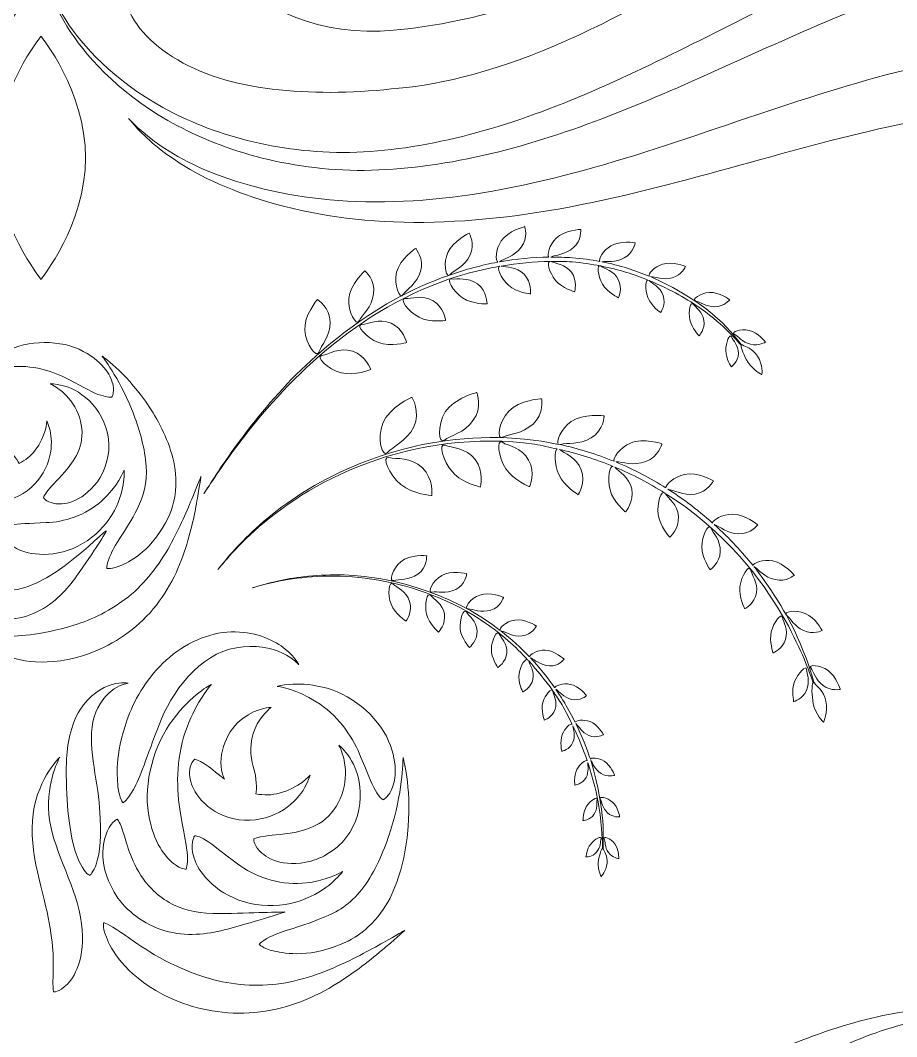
# Model space of a CAD drawing. Extents: x 359 to 483, y -510 to -85.
# Drawn here: x 420.23 to 439.47, y -212.01 to -189.69 of the extents above; entities that cross this region are included whole.
import ezdxf

# ---------------------------------------------------------------- set-up
doc = ezdxf.new("R2010")
doc.units = 0
doc.header["$MEASUREMENT"] = 0
doc.layers.add('Layer 1', color=7, linetype='Continuous')

msp = doc.modelspace()

# ---------------------------------------------------------------- linework, layer by layer
at = {"layer": 'Layer 1', "lineweight": 0}
for points, knots in [([(480.384, -236.21), (477.778, -218.221), (471.8, -202.258), (457.192, -190.652), (456.27, -189.919), (455.329, -189.239), (454.378, -188.583), (454.375, -188.577), (454.375, -188.574), (454.372, -188.568), (452.72, -185.571), (444.486, -174.406), (443.343, -166.788), (443.113, -165.25), (443.023, -163.689), (442.923, -162.139), (442.516, -155.827), (442.299, -149.504), (441.696, -143.205), (441.4, -140.11), (441.039, -137.006), (440.409, -133.958), (439.927, -131.628), (439.549, -128.164), (437.361, -126.737), (435.822, -125.733), (433.515, -125.783), (431.765, -125.417), (429.415, -124.926), (427.103, -124.275), (424.81, -123.567), (424.638, -123.514), (424.466, -123.476), (424.294, -123.43), (423.24, -120.997), (423.108, -118.615), (423.164, -117.16), (426.49, -115.522), (428.87, -111.133), (428.857, -105.967), (428.844, -100.129), (425.783, -95.293), (421.768, -94.311), (423.648, -93.525), (424.872, -91.484), (424.391, -89.236), (424.033, -87.566), (422.678, -86.221), (421.006, -85.876), (418.135, -85.282), (415.613, -87.462), (415.619, -90.226), (415.624, -92.127), (416.825, -93.741), (418.506, -94.37), (414.609, -95.495), (411.688, -100.28), (411.702, -106.008), (411.714, -111.174), (414.114, -115.551), (417.448, -117.174), (417.51, -118.618), (417.393, -120.978), (416.37, -123.399), (413.705, -123.916), (411.064, -124.78), (408.486, -125.448), (406.503, -125.963), (404.179, -125.643), (402.395, -126.819), (400.214, -128.258), (399.852, -131.723), (399.381, -134.055), (398.765, -137.106), (398.42, -140.212), (398.138, -143.309), (397.565, -149.61), (397.378, -155.934), (397.001, -162.248), (396.908, -163.799), (396.826, -165.36), (396.603, -166.899), (395.496, -174.522), (387.038, -186.635), (385.4, -189.64), (385.399, -189.643), (385.399, -189.644), (385.397, -189.647), (384.881, -190.029), (384.367, -190.419), (383.86, -190.826), (369.308, -202.502), (363.405, -218.492), (360.884, -236.493), (359.233, -248.287), (359.066, -443.788), (359.066, -443.788), (359.066, -479.813), (384.682, -509.503), (420.707, -509.503), (420.707, -509.503), (420.707, -509.503), (420.707, -509.503), (456.731, -509.503), (482.824, -479.813), (482.824, -443.788), (482.824, -443.788), (482.092, -247.996), (480.384, -236.21)], [0, 0, 0, 0, 1, 1, 1, 2, 2, 2, 3, 3, 3, 4, 4, 4, 5, 5, 5, 6, 6, 6, 7, 7, 7, 8, 8, 8, 9, 9, 9, 10, 10, 10, 11, 11, 11, 12, 12, 12, 13, 13, 13, 14, 14, 14, 15, 15, 15, 16, 16, 16, 17, 17, 17, 18, 18, 18, 19, 19, 19, 20, 20, 20, 21, 21, 21, 22, 22, 22, 23, 23, 23, 24, 24, 24, 25, 25, 25, 26, 26, 26, 27, 27, 27, 28, 28, 28, 29, 29, 29, 30, 30, 30, 31, 31, 31, 32, 32, 32, 33, 33, 33, 34, 34, 34, 35, 35, 35, 36, 36, 36, 36]), ([(424.863, -188.805), (425.494, -189.351), (426.813, -190.084), (428.423, -189.906), (429.209, -189.845), (430.443, -189.628), (431.821, -189.132), (433.201, -188.65), (434.717, -187.924), (436.162, -187.264), (437.6, -186.584), (439.067, -186.098), (440.18, -186.07), (440.733, -186.044), (441.183, -186.118), (441.482, -186.201), (441.782, -186.281), (441.94, -186.351), (441.94, -186.351), (441.94, -186.351), (441.773, -186.299), (441.471, -186.255), (441.169, -186.207), (440.725, -186.185), (440.198, -186.269), (439.134, -186.416), (437.8, -187.022), (436.455, -187.833), (435.094, -188.628), (433.636, -189.508), (432.22, -190.134), (430.814, -190.774), (429.441, -191.111), (428.539, -191.18), (426.77, -191.378), (424.927, -191.293), (423.684, -190.561), (423.07, -190.207), (422.651, -189.713), (422.549, -189.284), (422.439, -188.852), (422.632, -188.525), (423.083, -188.32), (423.524, -188.117), (423.829, -188.134), (424.079, -188.228), (424.329, -188.326), (424.533, -188.532), (424.863, -188.805)], [0, 0, 0, 0, 1, 1, 1, 2, 2, 2, 3, 3, 3, 4, 4, 4, 5, 5, 5, 6, 6, 6, 7, 7, 7, 8, 8, 8, 9, 9, 9, 10, 10, 10, 11, 11, 11, 12, 12, 12, 13, 13, 13, 14, 14, 14, 15, 15, 15, 16, 16, 16, 16]), ([(389.965, -190.74), (390.467, -189.732), (391.488, -188.646), (392.914, -187.94), (394.326, -187.231), (396.141, -186.849), (397.997, -187.08), (399.847, -187.276), (401.682, -187.948), (403.417, -188.751), (405.159, -189.554), (406.829, -190.486), (408.513, -191.209), (410.19, -191.939), (411.897, -192.446), (413.509, -192.535), (415.113, -192.618), (416.585, -192.237), (417.691, -191.672), (418.808, -191.107), (419.534, -190.343), (419.937, -189.763), (420.132, -189.466), (420.274, -189.226), (420.347, -189.052), (420.428, -188.881), (420.47, -188.79), (420.47, -188.79), (420.47, -188.79), (420.432, -188.883), (420.36, -189.058), (420.295, -189.236), (420.165, -189.484), (419.983, -189.794), (419.605, -190.398), (418.905, -191.213), (417.786, -191.848), (416.678, -192.481), (415.181, -192.949), (413.496, -192.939), (411.817, -192.925), (410.019, -192.474), (408.273, -191.801), (406.519, -191.136), (404.797, -190.268), (403.066, -189.552), (401.34, -188.833), (399.58, -188.273), (397.897, -188.155), (396.226, -188.003), (394.668, -188.396), (393.476, -189.028), (392.277, -189.662), (391.49, -190.548), (391.102, -191.327), (390.26, -192.887), (390.708, -194.804), (391.641, -195.936), (392.575, -197.125), (393.891, -197.469), (394.956, -197.446), (396.038, -197.418), (396.851, -197.099), (397.436, -196.908), (398.024, -196.719), (398.472, -196.637), (398.849, -196.988), (399.192, -197.3), (399.097, -197.872), (398.422, -198.485), (397.761, -199.087), (396.49, -199.636), (394.899, -199.56), (394.108, -199.521), (393.243, -199.307), (392.414, -198.868), (391.588, -198.418), (390.833, -197.726), (390.302, -196.87), (389.758, -196.019), (389.418, -195.011), (389.326, -193.945), (389.242, -192.887), (389.431, -191.732), (389.965, -190.74)], [0, 0, 0, 0, 1, 1, 1, 2, 2, 2, 3, 3, 3, 4, 4, 4, 5, 5, 5, 6, 6, 6, 7, 7, 7, 8, 8, 8, 9, 9, 9, 10, 10, 10, 11, 11, 11, 12, 12, 12, 13, 13, 13, 14, 14, 14, 15, 15, 15, 16, 16, 16, 17, 17, 17, 18, 18, 18, 19, 19, 19, 20, 20, 20, 21, 21, 21, 22, 22, 22, 23, 23, 23, 24, 24, 24, 25, 25, 25, 26, 26, 26, 27, 27, 27, 28, 28, 28, 28]), ([(443.279, -187.125), (445.128, -186.895), (446.933, -187.275), (448.337, -187.98), (449.755, -188.683), (450.769, -189.761), (451.267, -190.761), (451.797, -191.745), (451.986, -192.889), (451.905, -193.941), (451.817, -194.999), (451.483, -196.004), (450.946, -196.852), (450.42, -197.707), (449.672, -198.4), (448.851, -198.853), (448.026, -199.294), (447.163, -199.512), (446.373, -199.555), (444.783, -199.638), (443.508, -199.091), (442.85, -198.485), (442.177, -197.868), (442.093, -197.287), (442.455, -196.957), (442.813, -196.624), (443.25, -196.714), (443.836, -196.908), (444.418, -197.104), (445.236, -197.42), (446.316, -197.441), (447.381, -197.457), (448.685, -197.104), (449.606, -195.919), (450.527, -194.789), (450.963, -192.889), (450.13, -191.348), (449.746, -190.577), (448.966, -189.698), (447.776, -189.068), (446.59, -188.441), (445.042, -188.049), (443.379, -188.2), (441.704, -188.317), (439.948, -188.876), (438.224, -189.594), (436.495, -190.308), (434.773, -191.177), (433.016, -191.843), (431.267, -192.517), (429.464, -192.97), (427.778, -192.985), (426.084, -192.995), (424.58, -192.524), (423.464, -191.888), (422.339, -191.249), (421.633, -190.428), (421.251, -189.819), (421.067, -189.506), (420.936, -189.256), (420.871, -189.076), (420.798, -188.9), (420.759, -188.806), (420.759, -188.806), (420.759, -188.806), (420.802, -188.898), (420.884, -189.07), (420.957, -189.246), (421.101, -189.489), (421.297, -189.788), (421.704, -190.373), (422.436, -191.143), (423.56, -191.712), (424.672, -192.28), (426.152, -192.664), (427.764, -192.58), (429.384, -192.491), (431.096, -191.982), (432.776, -191.251), (434.463, -190.527), (436.133, -189.595), (437.873, -188.792), (439.606, -187.99), (441.436, -187.32), (443.279, -187.125)], [0, 0, 0, 0, 1, 1, 1, 2, 2, 2, 3, 3, 3, 4, 4, 4, 5, 5, 5, 6, 6, 6, 7, 7, 7, 8, 8, 8, 9, 9, 9, 10, 10, 10, 11, 11, 11, 12, 12, 12, 13, 13, 13, 14, 14, 14, 15, 15, 15, 16, 16, 16, 17, 17, 17, 18, 18, 18, 19, 19, 19, 20, 20, 20, 21, 21, 21, 22, 22, 22, 23, 23, 23, 24, 24, 24, 25, 25, 25, 26, 26, 26, 27, 27, 27, 28, 28, 28, 28]), ([(420.683, -190.04), (420.683, -190.04), (421.66, -191.235), (421.66, -192.709), (421.66, -194.183), (420.683, -195.378), (420.683, -195.378), (420.683, -195.378), (419.705, -194.183), (419.705, -192.709), (419.705, -191.235), (420.683, -190.04), (420.683, -190.04)], [0, 0, 0, 0, 1, 1, 1, 2, 2, 2, 3, 3, 3, 4, 4, 4, 4]), ([(446.899, -192.95), (446.704, -192.623), (446.293, -192.295), (445.803, -192.06), (445.308, -191.822), (444.736, -191.667), (444.125, -191.607), (442.91, -191.459), (440.909, -191.615), (438.659, -192.174), (436.41, -192.707), (433.875, -193.582), (431.377, -193.94), (430.132, -194.122), (428.907, -194.179), (427.791, -194.078), (426.677, -193.976), (425.681, -193.731), (424.886, -193.409), (424.085, -193.097), (423.496, -192.699), (423.13, -192.385), (422.949, -192.223), (422.814, -192.092), (422.733, -191.993), (422.649, -191.897), (422.604, -191.846), (422.604, -191.846), (422.604, -191.846), (422.782, -192.053), (423.164, -192.342), (423.549, -192.625), (424.152, -192.972), (424.953, -193.221), (425.749, -193.48), (426.734, -193.649), (427.814, -193.674), (428.894, -193.698), (430.073, -193.564), (431.264, -193.31), (433.656, -192.81), (436.087, -191.803), (438.381, -191.131), (440.666, -190.438), (442.83, -190.165), (444.255, -190.334), (444.962, -190.405), (445.666, -190.542), (446.333, -190.779), (446.995, -191.024), (447.65, -191.355), (448.178, -191.936), (448.727, -192.516), (449.008, -193.437), (448.797, -194.259), (448.591, -195.087), (448.005, -195.669), (447.448, -195.978), (446.342, -196.57), (445.363, -196.501), (444.736, -196.234), (444.096, -195.946), (443.926, -195.449), (444.202, -195.037), (444.466, -194.631), (444.749, -194.497), (445.092, -194.409), (445.426, -194.327), (445.98, -194.305), (446.473, -194.102), (446.693, -194.01), (446.87, -193.877), (446.967, -193.706), (447.059, -193.536), (447.091, -193.259), (446.899, -192.95)], [0, 0, 0, 0, 1, 1, 1, 2, 2, 2, 3, 3, 3, 4, 4, 4, 5, 5, 5, 6, 6, 6, 7, 7, 7, 8, 8, 8, 9, 9, 9, 10, 10, 10, 11, 11, 11, 12, 12, 12, 13, 13, 13, 14, 14, 14, 15, 15, 15, 16, 16, 16, 17, 17, 17, 18, 18, 18, 19, 19, 19, 20, 20, 20, 21, 21, 21, 22, 22, 22, 23, 23, 23, 24, 24, 24, 25, 25, 25, 25]), ([(429.632, -195.292), (429.562, -195.288), (429.515, -195.015), (429.612, -194.792), (429.72, -194.534), (430.085, -194.367), (430.085, -194.367), (430.085, -194.367), (430.223, -194.609), (430.099, -194.853), (429.98, -195.101), (429.755, -195.176), (429.665, -195.275), (429.659, -195.28), (429.656, -195.282), (429.653, -195.285), (430.003, -195.161), (430.359, -195.065), (430.713, -195), (430.654, -194.976), (430.661, -194.719), (430.787, -194.534), (430.934, -194.313), (431.302, -194.219), (431.302, -194.219), (431.302, -194.219), (431.385, -194.465), (431.227, -194.673), (431.071, -194.878), (430.852, -194.918), (430.751, -194.992), (430.751, -194.992), (430.747, -194.994), (430.747, -194.994), (431.115, -194.928), (431.48, -194.894), (431.83, -194.89), (431.785, -194.848), (431.842, -194.623), (431.993, -194.476), (432.172, -194.3), (432.531, -194.281), (432.531, -194.281), (432.531, -194.281), (432.556, -194.523), (432.369, -194.682), (432.186, -194.846), (431.981, -194.837), (431.872, -194.89), (432.034, -194.886), (432.192, -194.897), (432.347, -194.905), (432.56, -194.923), (432.76, -194.949), (432.951, -194.985), (432.919, -194.941), (433.022, -194.742), (433.192, -194.644), (433.396, -194.518), (433.726, -194.576), (433.726, -194.576), (433.726, -194.576), (433.694, -194.799), (433.488, -194.909), (433.289, -195.012), (433.102, -194.975), (432.993, -194.992), (433.389, -195.071), (433.733, -195.184), (434.033, -195.307), (434.004, -195.263), (434.144, -195.104), (434.329, -195.044), (434.542, -194.978), (434.83, -195.095), (434.83, -195.095), (434.83, -195.095), (434.751, -195.288), (434.539, -195.343), (434.327, -195.402), (434.168, -195.316), (434.062, -195.318), (434.062, -195.318), (434.06, -195.318), (434.06, -195.318), (435.506, -195.965), (435.884, -196.627), (436.062, -196.813), (436.067, -196.813), (436.072, -196.814), (436.08, -196.819), (436.156, -196.869), (436.289, -196.883), (436.413, -197.068), (436.535, -197.256), (436.509, -197.469), (436.509, -197.469), (436.509, -197.469), (436.317, -197.375), (436.204, -197.202), (436.115, -197.064), (436.046, -196.875), (436.053, -196.826), (435.935, -196.694), (435.708, -196.415), (435.173, -196.023), (434.9, -195.832), (434.518, -195.604), (434.034, -195.406), (434.11, -195.474), (434.272, -195.542), (434.34, -195.735), (434.407, -195.934), (434.285, -196.108), (434.285, -196.108), (434.285, -196.108), (434.08, -195.971), (434.007, -195.777), (433.934, -195.594), (433.954, -195.352), (434.021, -195.401), (433.716, -195.277), (433.378, -195.163), (432.973, -195.085), (433.061, -195.151), (433.253, -195.181), (433.356, -195.382), (433.459, -195.579), (433.359, -195.783), (433.359, -195.783), (433.359, -195.783), (433.121, -195.672), (433.009, -195.487), (432.901, -195.296), (432.88, -195.035), (432.967, -195.084), (432.769, -195.046), (432.563, -195.014), (432.34, -194.994), (432.192, -194.982), (432.034, -194.987), (431.878, -194.988), (431.985, -195.032), (432.186, -195.043), (432.327, -195.224), (432.468, -195.416), (432.397, -195.649), (432.397, -195.649), (432.397, -195.649), (432.129, -195.578), (431.978, -195.4), (431.835, -195.23), (431.772, -194.964), (431.861, -194.987), (431.513, -194.989), (431.149, -195.027), (430.783, -195.088), (430.903, -195.12), (431.112, -195.094), (431.287, -195.266), (431.464, -195.442), (431.427, -195.7), (431.427, -195.7), (431.427, -195.7), (431.13, -195.669), (430.945, -195.507), (430.771, -195.352), (430.669, -195.096), (430.756, -195.092), (430.247, -195.179), (429.732, -195.318), (429.233, -195.527), (428.193, -195.95), (427.253, -196.617), (426.514, -197.313), (425.771, -198.007), (425.215, -198.717), (424.838, -199.237), (424.649, -199.498), (424.504, -199.711), (424.405, -199.859), (424.313, -200.003), (424.257, -200.089), (424.257, -200.089), (424.257, -200.089), (424.308, -200.006), (424.405, -199.859), (424.461, -199.773), (424.527, -199.672), (424.611, -199.541), (424.842, -199.199), (425.18, -198.718), (425.632, -198.186), (426.517, -197.12), (427.946, -195.865), (429.632, -195.292)], [0, 0, 0, 0, 1, 1, 1, 2, 2, 2, 3, 3, 3, 4, 4, 4, 5, 5, 5, 6, 6, 6, 7, 7, 7, 8, 8, 8, 9, 9, 9, 10, 10, 10, 11, 11, 11, 12, 12, 12, 13, 13, 13, 14, 14, 14, 15, 15, 15, 16, 16, 16, 17, 17, 17, 18, 18, 18, 19, 19, 19, 20, 20, 20, 21, 21, 21, 22, 22, 22, 23, 23, 23, 24, 24, 24, 25, 25, 25, 26, 26, 26, 27, 27, 27, 28, 28, 28, 29, 29, 29, 30, 30, 30, 31, 31, 31, 32, 32, 32, 33, 33, 33, 34, 34, 34, 35, 35, 35, 36, 36, 36, 37, 37, 37, 38, 38, 38, 39, 39, 39, 40, 40, 40, 41, 41, 41, 42, 42, 42, 43, 43, 43, 44, 44, 44, 45, 45, 45, 46, 46, 46, 47, 47, 47, 48, 48, 48, 49, 49, 49, 50, 50, 50, 51, 51, 51, 52, 52, 52, 53, 53, 53, 54, 54, 54, 55, 55, 55, 56, 56, 56, 57, 57, 57, 58, 58, 58, 59, 59, 59, 60, 60, 60, 61, 61, 61, 62, 62, 62, 63, 63, 63, 64, 64, 64, 65, 65, 65, 65]), ([(428.49, -195.219), (428.558, -194.935), (428.908, -194.699), (428.908, -194.699), (428.908, -194.699), (429.098, -194.925), (429.014, -195.203), (428.931, -195.477), (428.711, -195.597), (428.633, -195.713), (428.558, -195.829), (428.421, -195.504), (428.49, -195.219)], [0, 0, 0, 0, 1, 1, 1, 2, 2, 2, 3, 3, 3, 4, 4, 4, 4]), ([(427.439, -195.796), (427.463, -195.488), (427.792, -195.191), (427.792, -195.191), (427.792, -195.191), (428.03, -195.397), (427.985, -195.696), (427.946, -195.997), (427.731, -196.153), (427.669, -196.287), (427.608, -196.416), (427.413, -196.101), (427.439, -195.796)], [0, 0, 0, 0, 1, 1, 1, 2, 2, 2, 3, 3, 3, 4, 4, 4, 4]), ([(429.696, -195.367), (429.824, -195.386), (430.053, -195.323), (430.266, -195.479), (430.478, -195.641), (430.475, -195.917), (430.475, -195.917), (430.475, -195.917), (430.157, -195.929), (429.939, -195.786), (429.722, -195.64), (429.566, -195.345), (429.696, -195.367)], [0, 0, 0, 0, 1, 1, 1, 2, 2, 2, 3, 3, 3, 4, 4, 4, 4]), ([(428.983, -196.212), (428.737, -196.087), (428.539, -195.798), (428.677, -195.801), (428.814, -195.807), (429.044, -195.707), (429.289, -195.847), (429.53, -195.986), (429.563, -196.279), (429.563, -196.279), (429.563, -196.279), (429.23, -196.336), (428.983, -196.212)], [0, 0, 0, 0, 1, 1, 1, 2, 2, 2, 3, 3, 3, 4, 4, 4, 4]), ([(435.358, -195.668), (435.571, -195.652), (435.803, -195.826), (435.803, -195.826), (435.803, -195.826), (435.683, -195.979), (435.477, -195.98), (435.275, -195.979), (435.144, -195.877), (435.051, -195.848), (434.957, -195.827), (435.149, -195.676), (435.358, -195.668)], [0, 0, 0, 0, 1, 1, 1, 2, 2, 2, 3, 3, 3, 4, 4, 4, 4]), ([(426.472, -196.496), (426.453, -196.177), (426.749, -195.821), (426.749, -195.821), (426.749, -195.821), (427.029, -195.998), (427.03, -196.318), (427.032, -196.634), (426.83, -196.827), (426.784, -196.974), (426.739, -197.118), (426.491, -196.817), (426.472, -196.496)], [0, 0, 0, 0, 1, 1, 1, 2, 2, 2, 3, 3, 3, 4, 4, 4, 4]), ([(435.002, -195.921), (435.053, -196.003), (435.205, -196.082), (435.235, -196.281), (435.265, -196.476), (435.129, -196.616), (435.129, -196.616), (435.129, -196.616), (434.967, -196.453), (434.925, -196.268), (434.889, -196.077), (434.945, -195.844), (435.002, -195.921)], [0, 0, 0, 0, 1, 1, 1, 2, 2, 2, 3, 3, 3, 4, 4, 4, 4]), ([(428.707, -196.766), (428.707, -196.766), (428.364, -196.865), (428.093, -196.766), (427.82, -196.664), (427.579, -196.38), (427.726, -196.369), (427.868, -196.358), (428.099, -196.228), (428.37, -196.343), (428.639, -196.463), (428.707, -196.766), (428.707, -196.766)], [0, 0, 0, 0, 1, 1, 1, 2, 2, 2, 3, 3, 3, 4, 4, 4, 4]), ([(435.716, -196.943), (435.712, -196.766), (435.801, -196.559), (435.839, -196.64), (435.878, -196.718), (435.992, -196.825), (435.991, -197.009), (435.988, -197.192), (435.838, -197.298), (435.838, -197.298), (435.838, -197.298), (435.717, -197.125), (435.716, -196.943)], [0, 0, 0, 0, 1, 1, 1, 2, 2, 2, 3, 3, 3, 4, 4, 4, 4]), ([(436.229, -196.499), (436.42, -196.545), (436.588, -196.754), (436.588, -196.754), (436.588, -196.754), (436.442, -196.853), (436.255, -196.803), (436.067, -196.755), (435.986, -196.624), (435.902, -196.581), (435.823, -196.539), (436.033, -196.456), (436.229, -196.499)], [0, 0, 0, 0, 1, 1, 1, 2, 2, 2, 3, 3, 3, 4, 4, 4, 4]), ([(419.904, -196.964), (420.373, -196.712), (421.136, -196.691), (421.612, -196.96), (422.092, -197.214), (422.23, -197.533), (422.264, -197.706), (422.297, -197.887), (422.238, -197.963), (422.238, -197.963), (422.238, -197.963), (422.147, -197.977), (421.993, -197.925), (421.837, -197.875), (421.633, -197.758), (421.296, -197.581), (420.964, -197.396), (420.464, -197.246), (420.002, -197.299), (419.545, -197.337), (419.203, -197.531), (419.203, -197.531), (419.203, -197.531), (419.417, -197.199), (419.904, -196.964)], [0, 0, 0, 0, 1, 1, 1, 2, 2, 2, 3, 3, 3, 4, 4, 4, 5, 5, 5, 6, 6, 6, 7, 7, 7, 8, 8, 8, 8]), ([(427.92, -197.359), (427.92, -197.359), (427.571, -197.506), (427.274, -197.43), (426.979, -197.354), (426.701, -197.079), (426.851, -197.051), (426.999, -197.025), (427.226, -196.861), (427.522, -196.954), (427.814, -197.047), (427.92, -197.359), (427.92, -197.359)], [0, 0, 0, 0, 1, 1, 1, 2, 2, 2, 3, 3, 3, 4, 4, 4, 4]), ([(422.975, -198.054), (423.202, -198.38), (423.422, -198.768), (423.554, -199.217), (423.694, -199.658), (423.669, -200.202), (423.487, -200.587), (423.113, -201.352), (422.675, -201.541), (422.46, -201.655), (422.226, -201.755), (422.128, -201.724), (422.128, -201.724), (422.128, -201.724), (422.113, -201.623), (422.221, -201.402), (422.313, -201.177), (422.591, -200.852), (422.848, -200.311), (422.971, -200.039), (423.029, -199.718), (422.979, -199.338), (422.932, -198.963), (422.807, -198.562), (422.67, -198.222), (422.393, -197.533), (422.024, -197.064), (422.024, -197.064), (422.024, -197.064), (422.515, -197.401), (422.975, -198.054)], [0, 0, 0, 0, 1, 1, 1, 2, 2, 2, 3, 3, 3, 4, 4, 4, 5, 5, 5, 6, 6, 6, 7, 7, 7, 8, 8, 8, 9, 9, 9, 10, 10, 10, 10]), ([(421.921, -199.821), (421.559, -200.304), (421.148, -200.334), (420.971, -200.298), (420.778, -200.258), (420.739, -200.167), (420.739, -200.167), (420.739, -200.167), (420.773, -200.08), (420.877, -199.963), (420.977, -199.84), (421.145, -199.698), (421.353, -199.418), (421.452, -199.276), (421.55, -199.099), (421.575, -198.895), (421.604, -198.69), (421.559, -198.451), (421.462, -198.252), (421.365, -198.052), (421.22, -197.897), (421.098, -197.804), (420.976, -197.711), (420.885, -197.672), (420.885, -197.672), (420.885, -197.672), (420.982, -197.667), (421.145, -197.706), (421.306, -197.745), (421.533, -197.844), (421.739, -198.041), (421.942, -198.236), (422.122, -198.533), (422.163, -198.88), (422.209, -199.23), (422.092, -199.582), (421.921, -199.821)], [0, 0, 0, 0, 1, 1, 1, 2, 2, 2, 3, 3, 3, 4, 4, 4, 5, 5, 5, 6, 6, 6, 7, 7, 7, 8, 8, 8, 9, 9, 9, 10, 10, 10, 11, 11, 11, 12, 12, 12, 12]), ([(419.422, -199.582), (419.095, -199.355), (418.938, -198.797), (419.057, -198.45), (419.153, -198.086), (419.372, -197.933), (419.372, -197.933), (419.372, -197.933), (419.316, -198.191), (419.405, -198.455), (419.487, -198.733), (419.693, -198.92), (419.851, -199.033), (420.042, -199.167), (420.147, -199.319), (420.204, -199.423), (420.334, -199.352), (420.458, -199.261), (420.555, -199.13), (420.792, -198.836), (420.813, -198.488), (420.813, -198.488), (420.813, -198.488), (420.85, -198.561), (420.882, -198.698), (420.913, -198.834), (420.93, -199.04), (420.873, -199.273), (420.816, -199.504), (420.683, -199.76), (420.464, -199.952), (420.246, -200.149), (419.959, -200.252), (419.712, -200.269), (419.205, -200.292), (418.961, -200.051), (418.884, -199.913), (418.802, -199.763), (418.839, -199.675), (418.839, -199.675), (418.839, -199.675), (418.919, -199.63), (419.057, -199.61), (419.15, -199.594), (419.276, -199.589), (419.425, -199.584), (419.424, -199.583), (419.423, -199.583), (419.422, -199.582)], [0, 0, 0, 0, 1, 1, 1, 2, 2, 2, 3, 3, 3, 4, 4, 4, 5, 5, 5, 6, 6, 6, 7, 7, 7, 8, 8, 8, 9, 9, 9, 10, 10, 10, 11, 11, 11, 12, 12, 12, 13, 13, 13, 14, 14, 14, 15, 15, 15, 16, 16, 16, 16]), ([(429.975, -197.962), (430.124, -197.886), (430.251, -197.863), (430.251, -197.863), (430.251, -197.863), (430.381, -198.2), (430.172, -198.474), (429.97, -198.762), (429.67, -198.801), (429.538, -198.907), (429.411, -199.012), (429.371, -198.589), (429.558, -198.288), (429.653, -198.143), (429.825, -198.034), (429.975, -197.962)], [0, 0, 0, 0, 1, 1, 1, 2, 2, 2, 3, 3, 3, 4, 4, 4, 5, 5, 5, 5]), ([(428.864, -198.618), (428.707, -198.946), (428.405, -199.045), (428.288, -199.181), (428.175, -199.309), (428.052, -198.882), (428.189, -198.539), (428.322, -198.184), (428.824, -197.967), (428.824, -197.967), (428.824, -197.967), (429.025, -198.285), (428.864, -198.618)], [0, 0, 0, 0, 1, 1, 1, 2, 2, 2, 3, 3, 3, 4, 4, 4, 4]), ([(430.95, -198.276), (431.18, -198.024), (431.673, -197.999), (431.673, -197.999), (431.673, -197.999), (431.73, -198.331), (431.485, -198.555), (431.245, -198.77), (430.958, -198.778), (430.816, -198.845), (430.679, -198.914), (430.719, -198.517), (430.95, -198.276)], [0, 0, 0, 0, 1, 1, 1, 2, 2, 2, 3, 3, 3, 4, 4, 4, 4]), ([(436.798, -201.971), (436.552, -201.921), (436.438, -201.748), (436.336, -201.688), (436.336, -201.688), (436.335, -201.687), (436.335, -201.687), (436.884, -202.394), (437.181, -202.97), (437.355, -203.391), (437.53, -203.812), (437.611, -204.073), (437.647, -204.226), (437.652, -204.227), (437.657, -204.231), (437.663, -204.239), (437.715, -204.327), (437.86, -204.394), (437.912, -204.64), (437.961, -204.888), (437.86, -205.105), (437.86, -205.105), (437.86, -205.105), (437.682, -204.932), (437.636, -204.698), (437.6, -204.513), (437.597, -204.285), (437.632, -204.235), (437.569, -204.042), (437.437, -203.658), (437.089, -202.987), (436.724, -202.335), (436.124, -201.355), (434.828, -200.374), (434.692, -200.272), (434.537, -200.178), (434.387, -200.082), (434.456, -200.196), (434.656, -200.316), (434.675, -200.589), (434.696, -200.859), (434.487, -201.042), (434.487, -201.042), (434.487, -201.042), (434.27, -200.8), (434.23, -200.542), (434.197, -200.286), (434.304, -199.988), (434.374, -200.073), (434.038, -199.858), (433.67, -199.663), (433.278, -199.499), (433.373, -199.603), (433.586, -199.718), (433.651, -199.98), (433.709, -200.264), (433.514, -200.485), (433.514, -200.485), (433.514, -200.485), (433.248, -200.277), (433.174, -200.002), (433.106, -199.748), (433.162, -199.454), (433.245, -199.487), (432.87, -199.332), (432.474, -199.203), (432.062, -199.113), (432.176, -199.202), (432.434, -199.282), (432.544, -199.563), (432.65, -199.841), (432.478, -200.108), (432.478, -200.108), (432.478, -200.108), (432.173, -199.928), (432.049, -199.663), (431.946, -199.437), (431.945, -199.134), (432.017, -199.103), (431.85, -199.068), (431.686, -199.022), (431.516, -199), (430.25, -198.816), (428.934, -199.006), (427.852, -199.413), (426.758, -199.802), (425.914, -200.414), (425.37, -200.898), (425.102, -201.147), (424.894, -201.356), (424.767, -201.514), (424.635, -201.667), (424.563, -201.751), (424.563, -201.751), (424.563, -201.751), (424.606, -201.699), (424.688, -201.602), (424.772, -201.506), (424.881, -201.355), (425.051, -201.191), (425.371, -200.847), (425.878, -200.397), (426.558, -199.982), (427.239, -199.569), (428.101, -199.209), (429.056, -199.007), (430.01, -198.819), (431.058, -198.787), (432.044, -199.002), (431.977, -198.958), (432.092, -198.663), (432.322, -198.502), (432.585, -198.312), (433.046, -198.377), (433.046, -198.377), (433.046, -198.377), (433.034, -198.692), (432.762, -198.858), (432.496, -199.022), (432.234, -198.957), (432.086, -199.005), (432.077, -199.006), (432.073, -199.007), (432.068, -199.007), (432.484, -199.088), (432.884, -199.224), (433.265, -199.373), (433.223, -199.316), (433.391, -199.068), (433.625, -198.973), (433.762, -198.916), (433.936, -198.919), (434.075, -198.936), (434.216, -198.95), (434.314, -198.992), (434.314, -198.992), (434.314, -198.992), (434.239, -199.28), (433.961, -199.376), (433.68, -199.487), (433.45, -199.378), (433.307, -199.387), (433.307, -199.387), (433.303, -199.387), (433.303, -199.387), (433.695, -199.555), (434.066, -199.745), (434.402, -199.959), (434.385, -199.892), (434.579, -199.712), (434.812, -199.664), (435.096, -199.599), (435.444, -199.801), (435.444, -199.801), (435.444, -199.801), (435.321, -200.049), (435.045, -200.092), (434.777, -200.129), (434.575, -200.009), (434.443, -199.986), (434.596, -200.089), (434.752, -200.181), (434.888, -200.293), (435.084, -200.437), (435.264, -200.581), (435.426, -200.732), (435.421, -200.668), (435.636, -200.539), (435.863, -200.534), (436.13, -200.533), (436.42, -200.769), (436.42, -200.769), (436.42, -200.769), (436.263, -200.972), (435.996, -200.965), (435.737, -200.958), (435.587, -200.802), (435.462, -200.763), (435.806, -201.069), (436.078, -201.378), (436.314, -201.661), (436.308, -201.603), (436.539, -201.518), (436.749, -201.562), (436.997, -201.61), (437.222, -201.875), (437.222, -201.875), (437.222, -201.875), (437.04, -202.028), (436.798, -201.971)], [0, 0, 0, 0, 1, 1, 1, 2, 2, 2, 3, 3, 3, 4, 4, 4, 5, 5, 5, 6, 6, 6, 7, 7, 7, 8, 8, 8, 9, 9, 9, 10, 10, 10, 11, 11, 11, 12, 12, 12, 13, 13, 13, 14, 14, 14, 15, 15, 15, 16, 16, 16, 17, 17, 17, 18, 18, 18, 19, 19, 19, 20, 20, 20, 21, 21, 21, 22, 22, 22, 23, 23, 23, 24, 24, 24, 25, 25, 25, 26, 26, 26, 27, 27, 27, 28, 28, 28, 29, 29, 29, 30, 30, 30, 31, 31, 31, 32, 32, 32, 33, 33, 33, 34, 34, 34, 35, 35, 35, 36, 36, 36, 37, 37, 37, 38, 38, 38, 39, 39, 39, 40, 40, 40, 41, 41, 41, 42, 42, 42, 43, 43, 43, 44, 44, 44, 45, 45, 45, 46, 46, 46, 47, 47, 47, 48, 48, 48, 49, 49, 49, 50, 50, 50, 51, 51, 51, 52, 52, 52, 53, 53, 53, 54, 54, 54, 55, 55, 55, 56, 56, 56, 57, 57, 57, 58, 58, 58, 59, 59, 59, 60, 60, 60, 61, 61, 61, 62, 62, 62, 63, 63, 63, 63]), ([(430.325, -199.939), (430.325, -199.939), (430.229, -199.91), (430.106, -199.866), (429.983, -199.818), (429.83, -199.738), (429.72, -199.611), (429.501, -199.37), (429.399, -198.961), (429.553, -199.02), (429.703, -199.08), (430.006, -199.076), (430.214, -199.331), (430.418, -199.599), (430.325, -199.939), (430.325, -199.939)], [0, 0, 0, 0, 1, 1, 1, 2, 2, 2, 3, 3, 3, 4, 4, 4, 5, 5, 5, 5]), ([(430.812, -198.957), (430.944, -199.044), (431.23, -199.061), (431.388, -199.347), (431.543, -199.623), (431.408, -199.93), (431.408, -199.93), (431.408, -199.93), (431.061, -199.792), (430.887, -199.537), (430.716, -199.274), (430.676, -198.872), (430.812, -198.957)], [0, 0, 0, 0, 1, 1, 1, 2, 2, 2, 3, 3, 3, 4, 4, 4, 4]), ([(429.261, -200.127), (429.261, -200.127), (428.848, -200.095), (428.584, -199.885), (428.319, -199.665), (428.152, -199.251), (428.322, -199.293), (428.486, -199.329), (428.8, -199.274), (429.055, -199.515), (429.305, -199.753), (429.261, -200.127), (429.261, -200.127)], [0, 0, 0, 0, 1, 1, 1, 2, 2, 2, 3, 3, 3, 4, 4, 4, 4]), ([(419.781, -203.581), (419.496, -203.431), (419.464, -203.323), (419.464, -203.323), (419.464, -203.323), (419.559, -203.267), (419.849, -203.24), (420.136, -203.198), (420.624, -203.212), (421.406, -202.973), (421.795, -202.852), (422.228, -202.649), (422.602, -202.346), (422.977, -202.049), (423.282, -201.637), (423.508, -201.231), (423.735, -200.825), (423.897, -200.434), (424.013, -200.155), (424.127, -199.875), (424.196, -199.704), (424.196, -199.704), (424.196, -199.704), (424.166, -199.886), (424.117, -200.186), (424.063, -200.485), (423.985, -200.904), (423.826, -201.372), (423.668, -201.838), (423.409, -202.359), (423.001, -202.777), (422.601, -203.195), (422.091, -203.489), (421.617, -203.637), (420.655, -203.928), (420.057, -203.714), (419.781, -203.581)], [0, 0, 0, 0, 1, 1, 1, 2, 2, 2, 3, 3, 3, 4, 4, 4, 5, 5, 5, 6, 6, 6, 7, 7, 7, 8, 8, 8, 9, 9, 9, 10, 10, 10, 11, 11, 11, 12, 12, 12, 12]), ([(422.509, -199.567), (422.509, -199.567), (422.516, -199.663), (422.497, -199.825), (422.477, -199.986), (422.422, -200.214), (422.293, -200.454), (422.165, -200.692), (421.962, -200.938), (421.698, -201.117), (421.435, -201.298), (421.121, -201.396), (420.848, -201.415), (420.292, -201.445), (420.006, -201.226), (419.892, -201.089), (419.775, -200.943), (419.792, -200.849), (419.792, -200.849), (419.792, -200.849), (419.867, -200.794), (420.027, -200.768), (420.188, -200.737), (420.421, -200.742), (420.798, -200.721), (421.175, -200.71), (421.673, -200.561), (422.017, -200.242), (422.365, -199.941), (422.509, -199.567), (422.509, -199.567)], [0, 0, 0, 0, 1, 1, 1, 2, 2, 2, 3, 3, 3, 4, 4, 4, 5, 5, 5, 6, 6, 6, 7, 7, 7, 8, 8, 8, 9, 9, 9, 10, 10, 10, 10]), ([(418.393, -201.557), (418.393, -201.557), (418.49, -201.573), (418.66, -201.68), (418.838, -201.775), (419.083, -201.986), (419.551, -202.125), (420.568, -202.626), (422.105, -200.795), (422.12, -200.911), (422.12, -200.911), (421.853, -201.344), (421.464, -201.899), (421.263, -202.172), (420.992, -202.492), (420.59, -202.682), (420.197, -202.87), (419.739, -202.899), (419.371, -202.797), (418.619, -202.567), (418.423, -202.085), (418.37, -201.873), (418.323, -201.634), (418.393, -201.557), (418.393, -201.557)], [0, 0, 0, 0, 1, 1, 1, 2, 2, 2, 3, 3, 3, 4, 4, 4, 5, 5, 5, 6, 6, 6, 7, 7, 7, 8, 8, 8, 8]), ([(435.595, -201.356), (435.587, -201.609), (435.372, -201.754), (435.372, -201.754), (435.372, -201.754), (435.191, -201.507), (435.192, -201.253), (435.189, -201.006), (435.333, -200.724), (435.385, -200.838), (435.439, -200.947), (435.603, -201.1), (435.595, -201.356)], [0, 0, 0, 0, 1, 1, 1, 2, 2, 2, 3, 3, 3, 4, 4, 4, 4]), ([(429.149, -201.447), (429.149, -201.447), (429.163, -201.704), (428.958, -201.85), (428.756, -201.994), (428.543, -201.952), (428.428, -201.994), (428.317, -202.032), (428.389, -201.736), (428.585, -201.578), (428.782, -201.413), (429.149, -201.447), (429.149, -201.447)], [0, 0, 0, 0, 1, 1, 1, 2, 2, 2, 3, 3, 3, 4, 4, 4, 4]), ([(436.389, -202.26), (436.35, -202.497), (436.135, -202.609), (436.135, -202.609), (436.135, -202.609), (435.997, -202.356), (436.026, -202.121), (436.06, -201.883), (436.22, -201.641), (436.256, -201.752), (436.286, -201.866), (436.421, -202.024), (436.389, -202.26)], [0, 0, 0, 0, 1, 1, 1, 2, 2, 2, 3, 3, 3, 4, 4, 4, 4]), ([(433.009, -207.879), (433.008, -207.74), (433.004, -207.463), (432.93, -206.951), (432.886, -206.696), (432.811, -206.366), (432.684, -205.986), (432.685, -206.068), (432.717, -206.188), (432.647, -206.318), (432.566, -206.462), (432.402, -206.483), (432.402, -206.483), (432.402, -206.483), (432.373, -206.286), (432.448, -206.141), (432.516, -206.016), (432.64, -205.92), (432.671, -205.947), (432.59, -205.71), (432.494, -205.46), (432.359, -205.183), (432.372, -205.268), (432.422, -205.395), (432.358, -205.544), (432.29, -205.704), (432.117, -205.743), (432.117, -205.743), (432.117, -205.743), (432.063, -205.538), (432.127, -205.376), (432.18, -205.236), (432.308, -205.119), (432.341, -205.149), (432.272, -205.009), (432.209, -204.873), (432.121, -204.723), (432.061, -204.622), (431.988, -204.52), (431.919, -204.419), (431.931, -204.51), (432.027, -204.64), (431.968, -204.819), (431.912, -204.996), (431.732, -205.057), (431.732, -205.057), (431.732, -205.057), (431.655, -204.845), (431.699, -204.67), (431.746, -204.497), (431.897, -204.334), (431.916, -204.414), (431.761, -204.188), (431.579, -203.965), (431.382, -203.75), (431.411, -203.841), (431.515, -203.973), (431.483, -204.157), (431.443, -204.352), (431.26, -204.437), (431.26, -204.437), (431.26, -204.437), (431.148, -204.23), (431.177, -204.037), (431.206, -203.852), (431.334, -203.675), (431.371, -203.738), (431.098, -203.441), (430.789, -203.162), (430.438, -202.926), (429.718, -202.429), (428.871, -202.113), (428.09, -201.983), (427.309, -201.841), (426.601, -201.891), (426.108, -201.969), (425.614, -202.053), (425.326, -202.152), (425.326, -202.152), (425.326, -202.152), (425.502, -202.091), (425.816, -202.018), (426.129, -201.941), (426.585, -201.869), (427.13, -201.868), (428.215, -201.855), (429.672, -202.225), (430.761, -203.086), (430.734, -203.039), (430.893, -202.892), (431.081, -202.86), (431.297, -202.821), (431.56, -202.99), (431.56, -202.99), (431.56, -202.99), (431.462, -203.182), (431.246, -203.207), (431.034, -203.232), (430.891, -203.115), (430.787, -203.1), (430.78, -203.098), (430.775, -203.097), (430.775, -203.097), (431.007, -203.271), (431.215, -203.469), (431.41, -203.67), (431.401, -203.622), (431.574, -203.516), (431.747, -203.521), (431.95, -203.525), (432.169, -203.719), (432.169, -203.719), (432.169, -203.719), (432.044, -203.879), (431.844, -203.864), (431.638, -203.856), (431.524, -203.725), (431.433, -203.691), (431.433, -203.691), (431.43, -203.689), (431.43, -203.689), (431.627, -203.904), (431.807, -204.124), (431.962, -204.349), (431.969, -204.302), (432.139, -204.24), (432.299, -204.271), (432.494, -204.305), (432.66, -204.52), (432.66, -204.52), (432.66, -204.52), (432.518, -204.646), (432.332, -204.601), (432.152, -204.556), (432.057, -204.426), (431.981, -204.376), (432.049, -204.481), (432.123, -204.581), (432.18, -204.687), (432.266, -204.83), (432.343, -204.967), (432.408, -205.104), (432.421, -205.062), (432.59, -205.035), (432.735, -205.089), (432.905, -205.154), (433.03, -205.375), (433.03, -205.375), (433.03, -205.375), (432.879, -205.465), (432.711, -205.395), (432.548, -205.326), (432.492, -205.189), (432.423, -205.133), (432.563, -205.414), (432.661, -205.678), (432.743, -205.916), (432.753, -205.878), (432.921, -205.88), (433.045, -205.958), (433.192, -206.047), (433.273, -206.267), (433.273, -206.267), (433.273, -206.267), (433.12, -206.323), (432.978, -206.23), (432.833, -206.14), (432.801, -206.002), (432.75, -205.939), (432.75, -205.939), (432.75, -205.938), (432.75, -205.938), (433.1, -207.114), (433.013, -207.668), (433.021, -207.876), (433.021, -207.876), (433.026, -207.881), (433.028, -207.888), (433.044, -207.956), (433.124, -208.03), (433.108, -208.201), (433.09, -208.372), (432.98, -208.493), (432.98, -208.493), (432.98, -208.493), (432.898, -208.345), (432.916, -208.182), (432.929, -208.053), (432.976, -207.904), (433.009, -207.879)], [0, 0, 0, 0, 1, 1, 1, 2, 2, 2, 3, 3, 3, 4, 4, 4, 5, 5, 5, 6, 6, 6, 7, 7, 7, 8, 8, 8, 9, 9, 9, 10, 10, 10, 11, 11, 11, 12, 12, 12, 13, 13, 13, 14, 14, 14, 15, 15, 15, 16, 16, 16, 17, 17, 17, 18, 18, 18, 19, 19, 19, 20, 20, 20, 21, 21, 21, 22, 22, 22, 23, 23, 23, 24, 24, 24, 25, 25, 25, 26, 26, 26, 27, 27, 27, 28, 28, 28, 29, 29, 29, 30, 30, 30, 31, 31, 31, 32, 32, 32, 33, 33, 33, 34, 34, 34, 35, 35, 35, 36, 36, 36, 37, 37, 37, 38, 38, 38, 39, 39, 39, 40, 40, 40, 41, 41, 41, 42, 42, 42, 43, 43, 43, 44, 44, 44, 45, 45, 45, 46, 46, 46, 47, 47, 47, 48, 48, 48, 49, 49, 49, 50, 50, 50, 51, 51, 51, 52, 52, 52, 53, 53, 53, 54, 54, 54, 55, 55, 55, 56, 56, 56, 57, 57, 57, 58, 58, 58, 59, 59, 59, 60, 60, 60, 61, 61, 61, 62, 62, 62, 63, 63, 63, 63]), ([(430.028, -201.843), (430.028, -201.843), (429.999, -202.087), (429.787, -202.188), (429.574, -202.297), (429.38, -202.224), (429.266, -202.244), (429.155, -202.266), (429.27, -201.999), (429.479, -201.879), (429.686, -201.764), (430.028, -201.843), (430.028, -201.843)], [0, 0, 0, 0, 1, 1, 1, 2, 2, 2, 3, 3, 3, 4, 4, 4, 4]), ([(428.696, -202.885), (428.696, -202.885), (428.454, -202.728), (428.367, -202.513), (428.282, -202.292), (428.323, -201.989), (428.41, -202.072), (428.496, -202.15), (428.702, -202.221), (428.775, -202.45), (428.847, -202.676), (428.696, -202.885), (428.696, -202.885)], [0, 0, 0, 0, 1, 1, 1, 2, 2, 2, 3, 3, 3, 4, 4, 4, 4]), ([(429.538, -202.72), (429.577, -202.947), (429.412, -203.123), (429.412, -203.123), (429.412, -203.123), (429.2, -202.952), (429.147, -202.728), (429.091, -202.511), (429.165, -202.232), (429.238, -202.318), (429.309, -202.403), (429.493, -202.498), (429.538, -202.72)], [0, 0, 0, 0, 1, 1, 1, 2, 2, 2, 3, 3, 3, 4, 4, 4, 4]), ([(430.838, -202.36), (430.838, -202.36), (430.772, -202.581), (430.555, -202.644), (430.343, -202.704), (430.166, -202.619), (430.059, -202.615), (429.953, -202.614), (430.103, -202.386), (430.317, -202.31), (430.534, -202.228), (430.838, -202.36), (430.838, -202.36)], [0, 0, 0, 0, 1, 1, 1, 2, 2, 2, 3, 3, 3, 4, 4, 4, 4]), ([(430.254, -203.099), (430.265, -203.316), (430.089, -203.463), (430.089, -203.463), (430.089, -203.463), (429.913, -203.27), (429.886, -203.059), (429.862, -202.844), (429.965, -202.589), (430.021, -202.682), (430.074, -202.776), (430.243, -202.877), (430.254, -203.099)], [0, 0, 0, 0, 1, 1, 1, 2, 2, 2, 3, 3, 3, 4, 4, 4, 4]), ([(437.423, -203.092), (437.219, -202.993), (437.13, -202.824), (437.05, -202.749), (436.967, -202.678), (437.235, -202.625), (437.456, -202.716), (437.684, -202.802), (437.83, -203.088), (437.83, -203.088), (437.83, -203.088), (437.633, -203.19), (437.423, -203.092)], [0, 0, 0, 0, 1, 1, 1, 2, 2, 2, 3, 3, 3, 4, 4, 4, 4]), ([(437.026, -203.284), (436.962, -203.502), (436.754, -203.582), (436.754, -203.582), (436.754, -203.582), (436.668, -203.326), (436.713, -203.115), (436.765, -202.9), (436.946, -202.689), (436.962, -202.798), (436.974, -202.908), (437.095, -203.062), (437.026, -203.284)], [0, 0, 0, 0, 1, 1, 1, 2, 2, 2, 3, 3, 3, 4, 4, 4, 4]), ([(430.907, -203.581), (430.893, -203.785), (430.709, -203.901), (430.709, -203.901), (430.709, -203.901), (430.568, -203.697), (430.569, -203.496), (430.572, -203.294), (430.698, -203.066), (430.74, -203.16), (430.783, -203.249), (430.92, -203.374), (430.907, -203.581)], [0, 0, 0, 0, 1, 1, 1, 2, 2, 2, 3, 3, 3, 4, 4, 4, 4]), ([(424.948, -203.119), (425.432, -203.126), (425.825, -203.311), (426.044, -203.497), (426.27, -203.681), (426.343, -203.839), (426.343, -203.839), (426.343, -203.839), (426.23, -203.705), (425.985, -203.589), (425.747, -203.468), (425.37, -203.392), (424.975, -203.467), (424.157, -203.596), (423.536, -204.461), (423.276, -205.16), (422.997, -205.872), (422.858, -206.335), (422.714, -206.578), (422.58, -206.826), (422.483, -206.873), (422.483, -206.873), (422.483, -206.873), (422.408, -206.797), (422.372, -206.514), (422.348, -206.234), (422.308, -205.73), (422.633, -204.893), (422.801, -204.478), (423.095, -204.022), (423.508, -203.674), (423.913, -203.321), (424.463, -203.106), (424.948, -203.119)], [0, 0, 0, 0, 1, 1, 1, 2, 2, 2, 3, 3, 3, 4, 4, 4, 5, 5, 5, 6, 6, 6, 7, 7, 7, 8, 8, 8, 9, 9, 9, 10, 10, 10, 11, 11, 11, 11]), ([(437.487, -204.403), (437.406, -204.597), (437.207, -204.648), (437.207, -204.648), (437.207, -204.648), (437.145, -204.406), (437.226, -204.211), (437.299, -204.018), (437.484, -203.843), (437.489, -203.945), (437.497, -204.044), (437.568, -204.206), (437.487, -204.403)], [0, 0, 0, 0, 1, 1, 1, 2, 2, 2, 3, 3, 3, 4, 4, 4, 4]), ([(437.96, -203.968), (438.137, -204.098), (438.229, -204.38), (438.229, -204.38), (438.229, -204.38), (438.029, -204.428), (437.853, -204.297), (437.678, -204.167), (437.651, -203.992), (437.581, -203.912), (437.516, -203.832), (437.776, -203.84), (437.96, -203.968)], [0, 0, 0, 0, 1, 1, 1, 2, 2, 2, 3, 3, 3, 4, 4, 4, 4]), ([(421.968, -206.984), (422.081, -208.245), (421.751, -208.466), (421.751, -208.466), (421.751, -208.466), (421.387, -208.307), (421.274, -207.046), (421.248, -206.728), (421.23, -206.374), (421.241, -205.981), (421.254, -205.591), (421.331, -205.164), (421.536, -204.838), (421.738, -204.515), (422.028, -204.332), (422.245, -204.273), (422.465, -204.213), (422.595, -204.247), (422.595, -204.247), (422.595, -204.247), (422.46, -204.261), (422.29, -204.372), (422.121, -204.481), (421.937, -204.703), (421.85, -204.988), (421.673, -205.551), (421.929, -206.342), (421.968, -206.984)], [0, 0, 0, 0, 1, 1, 1, 2, 2, 2, 3, 3, 3, 4, 4, 4, 5, 5, 5, 6, 6, 6, 7, 7, 7, 8, 8, 8, 9, 9, 9, 9]), ([(423.733, -207.009), (423.815, -207.528), (423.89, -207.834), (423.898, -208.038), (423.911, -208.239), (423.867, -208.326), (423.867, -208.326), (423.867, -208.326), (423.769, -208.342), (423.593, -208.207), (423.426, -208.073), (423.149, -207.766), (423.044, -207.109), (422.925, -206.452), (423.171, -205.572), (423.582, -205.046), (423.979, -204.501), (424.422, -204.271), (424.422, -204.271), (424.422, -204.271), (424.093, -204.646), (423.888, -205.213), (423.665, -205.779), (423.641, -206.491), (423.733, -207.009)], [0, 0, 0, 0, 1, 1, 1, 2, 2, 2, 3, 3, 3, 4, 4, 4, 5, 5, 5, 6, 6, 6, 7, 7, 7, 8, 8, 8, 8]), ([(427.676, -205.801), (427.514, -205.401), (427.169, -204.921), (426.726, -204.653), (426.296, -204.375), (425.866, -204.315), (425.866, -204.315), (425.866, -204.315), (425.967, -204.288), (426.144, -204.272), (426.32, -204.257), (426.575, -204.26), (426.859, -204.332), (427.433, -204.449), (428.09, -204.961), (428.312, -205.516), (428.546, -206.062), (428.453, -206.428), (428.372, -206.599), (428.283, -206.778), (428.189, -206.804), (428.189, -206.804), (428.189, -206.804), (428.11, -206.754), (428.024, -206.6), (427.932, -206.447), (427.847, -206.198), (427.676, -205.801)], [0, 0, 0, 0, 1, 1, 1, 2, 2, 2, 3, 3, 3, 4, 4, 4, 5, 5, 5, 6, 6, 6, 7, 7, 7, 8, 8, 8, 9, 9, 9, 9]), ([(424.057, -205.916), (424.057, -205.916), (424.148, -205.934), (424.273, -206.018), (424.383, -206.087), (424.513, -206.203), (424.711, -206.353), (424.695, -206.313), (424.676, -206.281), (424.664, -206.233), (424.542, -205.819), (424.78, -205.242), (425.114, -205.02), (425.439, -204.771), (425.732, -204.78), (425.732, -204.78), (425.732, -204.78), (425.501, -204.955), (425.381, -205.243), (425.248, -205.536), (425.28, -205.856), (425.342, -206.075), (425.424, -206.352), (425.418, -206.559), (425.402, -206.677), (425.571, -206.706), (425.751, -206.709), (425.93, -206.657), (426.341, -206.556), (426.591, -206.265), (426.591, -206.265), (426.591, -206.265), (426.57, -206.353), (426.5, -206.491), (426.429, -206.628), (426.298, -206.812), (426.087, -206.968), (425.877, -207.122), (425.587, -207.245), (425.271, -207.255), (424.953, -207.27), (424.64, -207.16), (424.42, -207.006), (423.975, -206.68), (423.927, -206.314), (423.948, -206.146), (423.974, -205.964), (424.057, -205.916), (424.057, -205.916)], [0, 0, 0, 0, 1, 1, 1, 2, 2, 2, 3, 3, 3, 4, 4, 4, 5, 5, 5, 6, 6, 6, 7, 7, 7, 8, 8, 8, 9, 9, 9, 10, 10, 10, 11, 11, 11, 12, 12, 12, 13, 13, 13, 14, 14, 14, 15, 15, 15, 16, 16, 16, 16]), ([(427.32, -205.87), (427.275, -205.705), (427.222, -205.609), (427.222, -205.609), (427.222, -205.609), (427.307, -205.674), (427.418, -205.822), (427.526, -205.97), (427.648, -206.213), (427.684, -206.523), (427.719, -206.829), (427.664, -207.204), (427.459, -207.525), (427.257, -207.851), (426.918, -208.066), (426.61, -208.152), (425.974, -208.315), (425.604, -208.067), (425.474, -207.922), (425.334, -207.763), (425.357, -207.665), (425.357, -207.665), (425.357, -207.665), (425.441, -207.621), (425.611, -207.602), (425.781, -207.575), (426.032, -207.583), (426.42, -207.482), (426.611, -207.426), (426.827, -207.335), (426.993, -207.167), (427.162, -207.002), (427.286, -206.757), (427.336, -206.514), (427.387, -206.27), (427.364, -206.034), (427.32, -205.87)], [0, 0, 0, 0, 1, 1, 1, 2, 2, 2, 3, 3, 3, 4, 4, 4, 5, 5, 5, 6, 6, 6, 7, 7, 7, 8, 8, 8, 9, 9, 9, 10, 10, 10, 11, 11, 11, 12, 12, 12, 12]), ([(420.865, -209.511), (420.765, -208.894), (420.39, -207.943), (420.51, -207.111), (420.566, -206.705), (420.722, -206.384), (420.855, -206.179), (420.989, -205.973), (421.094, -205.871), (421.094, -205.871), (421.094, -205.871), (421.023, -206.001), (420.953, -206.225), (420.883, -206.448), (420.824, -206.772), (420.858, -207.122), (420.91, -207.826), (421.405, -208.601), (421.55, -209.386), (421.694, -210.162), (421.453, -210.668), (421.263, -210.852), (421.069, -211.048), (420.96, -211.025), (420.96, -211.025), (420.96, -211.025), (420.936, -210.927), (420.947, -210.706), (420.952, -210.481), (420.977, -210.147), (420.865, -209.511)], [0, 0, 0, 0, 1, 1, 1, 2, 2, 2, 3, 3, 3, 4, 4, 4, 5, 5, 5, 6, 6, 6, 7, 7, 7, 8, 8, 8, 9, 9, 9, 10, 10, 10, 10]), ([(427.099, -209.293), (427.4, -209.141), (427.681, -208.893), (427.9, -208.523), (428.12, -208.16), (428.287, -207.724), (428.401, -207.332), (428.632, -206.539), (428.63, -205.877), (428.63, -205.877), (428.63, -205.877), (428.811, -206.513), (428.744, -207.392), (428.708, -207.83), (428.624, -208.316), (428.424, -208.79), (428.236, -209.263), (427.842, -209.705), (427.423, -209.909), (426.579, -210.304), (426.071, -210.174), (425.807, -210.132), (425.536, -210.065), (425.473, -209.979), (425.473, -209.979), (425.473, -209.979), (425.53, -209.891), (425.779, -209.785), (426.017, -209.663), (426.487, -209.587), (427.099, -209.293)], [0, 0, 0, 0, 1, 1, 1, 2, 2, 2, 3, 3, 3, 4, 4, 4, 5, 5, 5, 6, 6, 6, 7, 7, 7, 8, 8, 8, 9, 9, 9, 10, 10, 10, 10]), ([(432.58, -207.261), (432.58, -207.261), (432.58, -207.074), (432.658, -206.947), (432.741, -206.82), (432.906, -206.725), (432.891, -206.8), (432.874, -206.873), (432.916, -207), (432.822, -207.129), (432.732, -207.256), (432.58, -207.261), (432.58, -207.261)], [0, 0, 0, 0, 1, 1, 1, 2, 2, 2, 3, 3, 3, 4, 4, 4, 4]), ([(433.122, -207.093), (433.011, -206.984), (432.994, -206.854), (432.959, -206.788), (432.922, -206.723), (433.107, -206.751), (433.228, -206.859), (433.355, -206.966), (433.386, -207.181), (433.386, -207.181), (433.386, -207.181), (433.236, -207.203), (433.122, -207.093)], [0, 0, 0, 0, 1, 1, 1, 2, 2, 2, 3, 3, 3, 4, 4, 4, 4]), ([(422.139, -207.491), (422.255, -207.253), (422.36, -207.232), (422.36, -207.232), (422.36, -207.232), (422.423, -207.31), (422.486, -207.523), (422.564, -207.729), (422.617, -208.093), (422.934, -208.552), (423.098, -208.778), (423.351, -209.01), (423.666, -209.145), (423.976, -209.283), (424.367, -209.309), (424.728, -209.303), (425.463, -209.284), (426.033, -209.27), (426.033, -209.27), (426.033, -209.27), (425.498, -209.449), (424.774, -209.648), (424.411, -209.74), (423.957, -209.821), (423.486, -209.704), (423.023, -209.592), (422.616, -209.301), (422.372, -208.963), (421.892, -208.254), (422.046, -207.71), (422.139, -207.491)], [0, 0, 0, 0, 1, 1, 1, 2, 2, 2, 3, 3, 3, 4, 4, 4, 5, 5, 5, 6, 6, 6, 7, 7, 7, 8, 8, 8, 9, 9, 9, 10, 10, 10, 10]), ([(424.063, -207.594), (424.063, -207.594), (424.157, -207.603), (424.305, -207.697), (424.459, -207.788), (424.652, -207.966), (425, -208.216), (425.342, -208.476), (425.894, -208.686), (426.415, -208.639), (426.928, -208.61), (427.306, -208.38), (427.306, -208.38), (427.306, -208.38), (427.243, -208.466), (427.112, -208.589), (426.981, -208.71), (426.773, -208.865), (426.497, -208.977), (426.221, -209.089), (425.878, -209.155), (425.53, -209.122), (425.182, -209.093), (424.849, -208.959), (424.603, -208.788), (424.11, -208.432), (424.01, -208.055), (423.999, -207.863), (423.991, -207.661), (424.063, -207.594), (424.063, -207.594)], [0, 0, 0, 0, 1, 1, 1, 2, 2, 2, 3, 3, 3, 4, 4, 4, 5, 5, 5, 6, 6, 6, 7, 7, 7, 8, 8, 8, 9, 9, 9, 10, 10, 10, 10]), ([(432.75, -207.777), (432.839, -207.666), (432.996, -207.592), (432.978, -207.659), (432.961, -207.726), (432.973, -207.846), (432.879, -207.958), (432.786, -208.068), (432.646, -208.061), (432.646, -208.061), (432.646, -208.061), (432.657, -207.888), (432.75, -207.777)], [0, 0, 0, 0, 1, 1, 1, 2, 2, 2, 3, 3, 3, 4, 4, 4, 4]), ([(433.045, -207.658), (433.02, -207.592), (433.186, -207.653), (433.279, -207.775), (433.367, -207.896), (433.368, -208.097), (433.368, -208.097), (433.368, -208.097), (433.228, -208.087), (433.14, -207.965), (433.053, -207.844), (433.072, -207.725), (433.045, -207.658)], [0, 0, 0, 0, 1, 1, 1, 2, 2, 2, 3, 3, 3, 4, 4, 4, 4]), ([(422.056, -209.505), (422.056, -209.505), (422.168, -209.528), (422.431, -209.714), (422.703, -209.885), (423.113, -210.249), (423.965, -210.592), (424.39, -210.759), (424.912, -210.885), (425.452, -210.879), (425.988, -210.88), (426.542, -210.73), (427.019, -210.531), (427.498, -210.333), (427.907, -210.104), (428.199, -209.941), (428.491, -209.774), (428.668, -209.674), (428.668, -209.674), (428.668, -209.674), (428.515, -209.808), (428.262, -210.03), (428.004, -210.248), (427.642, -210.552), (427.177, -210.841), (426.716, -211.129), (426.131, -211.392), (425.492, -211.465), (424.86, -211.544), (424.22, -211.441), (423.713, -211.242), (422.688, -210.827), (422.318, -210.237), (422.165, -209.937), (422.016, -209.616), (422.056, -209.505), (422.056, -209.505)], [0, 0, 0, 0, 1, 1, 1, 2, 2, 2, 3, 3, 3, 4, 4, 4, 5, 5, 5, 6, 6, 6, 7, 7, 7, 8, 8, 8, 9, 9, 9, 10, 10, 10, 11, 11, 11, 12, 12, 12, 12]), ([(423.083, -213.668), (423.524, -213.466), (423.829, -213.483), (424.079, -213.576), (424.329, -213.675), (424.533, -213.88), (424.863, -214.154), (425.494, -214.7), (426.813, -215.433), (428.423, -215.254), (429.209, -215.194), (430.443, -214.977), (431.821, -214.48), (433.201, -213.998), (434.717, -213.272), (436.162, -212.613), (437.6, -211.932), (439.067, -211.446), (440.18, -211.418), (440.733, -211.392), (441.183, -211.467), (441.482, -211.55), (441.782, -211.629), (441.94, -211.699), (441.94, -211.699), (441.94, -211.699), (441.773, -211.648), (441.471, -211.603), (441.169, -211.555), (440.725, -211.533), (440.198, -211.617), (439.134, -211.765), (437.8, -212.371), (436.455, -213.181), (435.094, -213.976), (433.636, -214.856), (432.22, -215.483), (430.814, -216.123), (429.441, -216.46), (428.539, -216.528), (426.77, -216.727), (424.927, -216.641), (423.684, -215.91), (423.07, -215.555), (422.651, -215.061), (422.549, -214.632), (422.439, -214.2), (422.632, -213.874), (423.083, -213.668)], [0, 0, 0, 0, 1, 1, 1, 2, 2, 2, 3, 3, 3, 4, 4, 4, 5, 5, 5, 6, 6, 6, 7, 7, 7, 8, 8, 8, 9, 9, 9, 10, 10, 10, 11, 11, 11, 12, 12, 12, 13, 13, 13, 14, 14, 14, 15, 15, 15, 16, 16, 16, 16])]:
    msp.add_open_spline(points, degree=3, knots=knots, dxfattribs=at)

doc.saveas('drawing.dxf')
